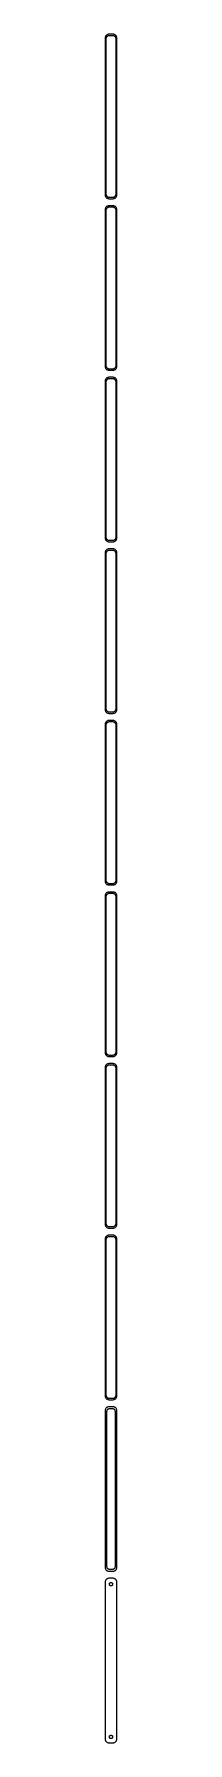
# Model space of a CAD drawing. Header units: metres. Extents: x -8 to 8, y 2085 to 4266.
import ezdxf

# ---------------------------------------------------------------- set-up
doc = ezdxf.new("R2010")
doc.units = ezdxf.units.M

msp = doc.modelspace()

# ---------------------------------------------------------------- linework, layer by layer
for p, q in [((-7.46057, 4261.63), (-7.5, 4261)), ((-7.5, 4261), (-7.5, 4061)), ((-7.34291, 4262.24), (-7.46057, 4261.63)), ((-7.14888, 4262.84), (-7.34291, 4262.24)), ((-6.88153, 4263.41), (-7.14888, 4262.84)), ((-6.54507, 4263.94), (-6.88153, 4263.41)), ((-6.14484, 4264.42), (-6.54507, 4263.94)), ((-5.68712, 4264.85), (-6.14484, 4264.42)), ((-6, 4260.5), (-5.96844, 4261)), ((-6, 4061.5), (-6, 4260.5)), ((-5.96844, 4261), (-5.87433, 4261.49)), ((-5.87433, 4261.49), (-5.7191, 4261.97)), ((-5.7191, 4261.97), (-5.50522, 4262.43)), ((-5.17912, 4265.22), (-5.68712, 4264.85)), ((-5.50522, 4262.43), (-5.23605, 4262.85)), ((-5.23605, 4262.85), (-4.91586, 4263.24)), ((-4.62889, 4265.52), (-5.17912, 4265.22)), ((-4.91586, 4263.24), (-4.54968, 4263.58)), ((-4.04507, 4265.76), (-4.62889, 4265.52)), ((-4.54968, 4263.58), (-4.1433, 4263.88)), ((-4.1433, 4263.88), (-3.70311, 4264.12)), ((-3.4369, 4265.91), (-4.04507, 4265.76)), ((-3.70311, 4264.12), (-3.23605, 4264.3)), ((-2.81395, 4265.99), (-3.4369, 4265.91)), ((-3.23605, 4264.3), (-2.74951, 4264.43)), ((2.81395, 4265.99), (-2.81395, 4265.99)), ((-2.74951, 4264.43), (-2.25116, 4264.49)), ((-2.25116, 4264.49), (2.25116, 4264.49)), ((2.25116, 4264.49), (2.74951, 4264.43)), ((2.74951, 4264.43), (3.23605, 4264.3)), ((3.4369, 4265.91), (2.81395, 4265.99)), ((3.23605, 4264.3), (3.70311, 4264.12)), ((4.04507, 4265.76), (3.4369, 4265.91)), ((3.70311, 4264.12), (4.1433, 4263.88)), ((4.62889, 4265.52), (4.04507, 4265.76)), ((4.1433, 4263.88), (4.54968, 4263.58)), ((4.54968, 4263.58), (4.91586, 4263.24)), ((5.17912, 4265.22), (4.62889, 4265.52)), ((4.91586, 4263.24), (5.23605, 4262.85)), ((5.68712, 4264.85), (5.17912, 4265.22)), ((5.23605, 4262.85), (5.50522, 4262.43)), ((5.50522, 4262.43), (5.7191, 4261.97)), ((6.14484, 4264.42), (5.68712, 4264.85)), ((5.7191, 4261.97), (5.87433, 4261.49)), ((5.87433, 4261.49), (5.96844, 4261)), ((5.96844, 4261), (6, 4260.5)), ((6, 4260.5), (6, 4061.5)), ((6.54507, 4263.94), (6.14484, 4264.42)), ((6.88153, 4263.41), (6.54507, 4263.94)), ((7.14888, 4262.84), (6.88153, 4263.41)), ((7.34291, 4262.24), (7.14888, 4262.84)), ((7.46057, 4261.63), (7.34291, 4262.24)), ((7.5, 4261), (7.46057, 4261.63)), ((7.5, 4061), (7.5, 4261)), ((-7.5, 4061), (-7.46057, 4060.37)), ((-7.46057, 4060.37), (-7.34291, 4059.76)), ((-7.34291, 4059.76), (-7.14888, 4059.16)), ((-7.14888, 4059.16), (-6.88153, 4058.59)), ((-6.88153, 4058.59), (-6.54507, 4058.06)), ((-6.54507, 4058.06), (-6.14484, 4057.58)), ((-6.14484, 4057.58), (-5.68712, 4057.15)), ((-5.96844, 4061), (-6, 4061.5)), ((-5.87433, 4060.51), (-5.96844, 4061)), ((-5.7191, 4060.03), (-5.87433, 4060.51)), ((-5.50522, 4059.57), (-5.7191, 4060.03)), ((-5.68712, 4057.15), (-5.17912, 4056.78)), ((-5.23605, 4059.15), (-5.50522, 4059.57)), ((-4.91586, 4058.76), (-5.23605, 4059.15)), ((-5.17912, 4056.78), (-4.62889, 4056.48)), ((-4.54968, 4058.42), (-4.91586, 4058.76)), ((-4.1433, 4058.12), (-4.54968, 4058.42)), ((-3.70311, 4057.88), (-4.1433, 4058.12)), ((-3.23605, 4057.7), (-3.70311, 4057.88)), ((-2.74951, 4057.57), (-3.23605, 4057.7)), ((-2.25116, 4057.51), (-2.74951, 4057.57)), ((2.25116, 4057.51), (-2.25116, 4057.51)), ((2.74951, 4057.57), (2.25116, 4057.51)), ((3.23605, 4057.7), (2.74951, 4057.57)), ((3.70311, 4057.88), (3.23605, 4057.7)), ((4.1433, 4058.12), (3.70311, 4057.88)), ((4.54968, 4058.42), (4.1433, 4058.12)), ((4.91586, 4058.76), (4.54968, 4058.42)), ((4.62889, 4056.48), (5.17912, 4056.78)), ((5.23605, 4059.15), (4.91586, 4058.76)), ((5.17912, 4056.78), (5.68712, 4057.15)), ((5.50522, 4059.57), (5.23605, 4059.15)), ((5.7191, 4060.03), (5.50522, 4059.57)), ((5.68712, 4057.15), (6.14484, 4057.58)), ((5.87433, 4060.51), (5.7191, 4060.03)), ((5.96844, 4061), (5.87433, 4060.51)), ((6, 4061.5), (5.96844, 4061)), ((6.14484, 4057.58), (6.54507, 4058.06)), ((6.54507, 4058.06), (6.88153, 4058.59)), ((6.88153, 4058.59), (7.14888, 4059.16)), ((7.14888, 4059.16), (7.34291, 4059.76)), ((7.34291, 4059.76), (7.46057, 4060.37)), ((7.46057, 4060.37), (7.5, 4061)), ((-7.46057, 4042.63), (-7.5, 4042)), ((-7.5, 4042), (-7.5, 3842)), ((-7.34291, 4043.24), (-7.46057, 4042.63)), ((-7.14888, 4043.84), (-7.34291, 4043.24)), ((-6.88153, 4044.41), (-7.14888, 4043.84)), ((-6.54507, 4044.94), (-6.88153, 4044.41)), ((-6.14484, 4045.42), (-6.54507, 4044.94)), ((-5.68712, 4045.85), (-6.14484, 4045.42)), ((-6, 4041.5), (-5.96844, 4042)), ((-6, 3842.5), (-6, 4041.5)), ((-5.96844, 4042), (-5.87433, 4042.49)), ((-5.87433, 4042.49), (-5.7191, 4042.97)), ((-5.7191, 4042.97), (-5.50522, 4043.43)), ((-5.17912, 4046.22), (-5.68712, 4045.85)), ((-5.50522, 4043.43), (-5.23605, 4043.85)), ((-5.23605, 4043.85), (-4.91586, 4044.24)), ((-4.62889, 4046.52), (-5.17912, 4046.22)), ((-4.91586, 4044.24), (-4.54968, 4044.58)), ((-4.62889, 4056.48), (-4.04507, 4056.24)), ((-4.04507, 4046.76), (-4.62889, 4046.52)), ((-4.54968, 4044.58), (-4.1433, 4044.88)), ((-4.1433, 4044.88), (-3.70311, 4045.12)), ((-4.04507, 4056.24), (-3.4369, 4056.09)), ((-3.4369, 4046.91), (-4.04507, 4046.76)), ((-3.70311, 4045.12), (-3.23605, 4045.3)), ((-3.4369, 4056.09), (-2.81395, 4056.01)), ((-2.81395, 4046.99), (-3.4369, 4046.91)), ((-3.23605, 4045.3), (-2.74951, 4045.43)), ((-2.81395, 4056.01), (2.81395, 4056.01)), ((2.81395, 4046.99), (-2.81395, 4046.99)), ((-2.74951, 4045.43), (-2.25116, 4045.49)), ((-2.25116, 4045.49), (2.25116, 4045.49)), ((2.25116, 4045.49), (2.74951, 4045.43)), ((2.74951, 4045.43), (3.23605, 4045.3)), ((2.81395, 4056.01), (3.4369, 4056.09)), ((3.4369, 4046.91), (2.81395, 4046.99)), ((3.23605, 4045.3), (3.70311, 4045.12)), ((3.4369, 4056.09), (4.04507, 4056.24)), ((4.04507, 4046.76), (3.4369, 4046.91)), ((3.70311, 4045.12), (4.1433, 4044.88)), ((4.04507, 4056.24), (4.62889, 4056.48)), ((4.62889, 4046.52), (4.04507, 4046.76)), ((4.1433, 4044.88), (4.54968, 4044.58)), ((4.54968, 4044.58), (4.91586, 4044.24)), ((5.17912, 4046.22), (4.62889, 4046.52)), ((4.91586, 4044.24), (5.23605, 4043.85)), ((5.68712, 4045.85), (5.17912, 4046.22)), ((5.23605, 4043.85), (5.50522, 4043.43)), ((5.50522, 4043.43), (5.7191, 4042.97)), ((6.14484, 4045.42), (5.68712, 4045.85)), ((5.7191, 4042.97), (5.87433, 4042.49)), ((5.87433, 4042.49), (5.96844, 4042)), ((5.96844, 4042), (6, 4041.5)), ((6, 4041.5), (6, 3842.5)), ((6.54507, 4044.94), (6.14484, 4045.42)), ((6.88153, 4044.41), (6.54507, 4044.94)), ((7.14888, 4043.84), (6.88153, 4044.41)), ((7.34291, 4043.24), (7.14888, 4043.84)), ((7.46057, 4042.63), (7.34291, 4043.24)), ((7.5, 4042), (7.46057, 4042.63)), ((7.5, 3842), (7.5, 4042)), ((-7.5, 3842), (-7.46057, 3841.37)), ((-7.46057, 3841.37), (-7.34291, 3840.76)), ((-7.34291, 3840.76), (-7.14888, 3840.16)), ((-7.14888, 3840.16), (-6.88153, 3839.59)), ((-6.88153, 3839.59), (-6.54507, 3839.06)), ((-6.54507, 3839.06), (-6.14484, 3838.58)), ((-6.14484, 3838.58), (-5.68712, 3838.15)), ((-5.96844, 3842), (-6, 3842.5)), ((-5.87433, 3841.51), (-5.96844, 3842)), ((-5.7191, 3841.03), (-5.87433, 3841.51)), ((-5.50522, 3840.57), (-5.7191, 3841.03)), ((-5.23605, 3840.15), (-5.50522, 3840.57)), ((-4.91586, 3839.76), (-5.23605, 3840.15)), ((-4.54968, 3839.42), (-4.91586, 3839.76)), ((-4.1433, 3839.12), (-4.54968, 3839.42)), ((-3.70311, 3838.88), (-4.1433, 3839.12)), ((-3.23605, 3838.7), (-3.70311, 3838.88)), ((-2.74951, 3838.57), (-3.23605, 3838.7)), ((-2.25116, 3838.51), (-2.74951, 3838.57)), ((2.74951, 3838.57), (2.25116, 3838.51)), ((3.23605, 3838.7), (2.74951, 3838.57)), ((3.70311, 3838.88), (3.23605, 3838.7)), ((4.1433, 3839.12), (3.70311, 3838.88)), ((4.54968, 3839.42), (4.1433, 3839.12)), ((4.91586, 3839.76), (4.54968, 3839.42)), ((5.23605, 3840.15), (4.91586, 3839.76)), ((5.50522, 3840.57), (5.23605, 3840.15)), ((5.7191, 3841.03), (5.50522, 3840.57)), ((5.68712, 3838.15), (6.14484, 3838.58)), ((5.87433, 3841.51), (5.7191, 3841.03)), ((5.96844, 3842), (5.87433, 3841.51)), ((6, 3842.5), (5.96844, 3842)), ((6.14484, 3838.58), (6.54507, 3839.06)), ((6.54507, 3839.06), (6.88153, 3839.59)), ((6.88153, 3839.59), (7.14888, 3840.16)), ((7.14888, 3840.16), (7.34291, 3840.76)), ((7.34291, 3840.76), (7.46057, 3841.37)), ((7.46057, 3841.37), (7.5, 3842)), ((-7.46057, 3823.63), (-7.5, 3823)), ((-7.5, 3823), (-7.5, 3623)), ((-7.34291, 3824.24), (-7.46057, 3823.63)), ((-7.14888, 3824.84), (-7.34291, 3824.24)), ((-6.88153, 3825.41), (-7.14888, 3824.84)), ((-6.54507, 3825.94), (-6.88153, 3825.41)), ((-6.14484, 3826.42), (-6.54507, 3825.94)), ((-5.68712, 3826.85), (-6.14484, 3826.42)), ((-6, 3822.5), (-5.96844, 3823)), ((-6, 3623.5), (-6, 3822.5)), ((-5.96844, 3823), (-5.87433, 3823.49)), ((-5.87433, 3823.49), (-5.7191, 3823.97)), ((-5.7191, 3823.97), (-5.50522, 3824.43)), ((-5.68712, 3838.15), (-5.17912, 3837.78)), ((-5.17912, 3827.22), (-5.68712, 3826.85)), ((-5.50522, 3824.43), (-5.23605, 3824.85)), ((-5.23605, 3824.85), (-4.91586, 3825.24)), ((-5.17912, 3837.78), (-4.62889, 3837.48)), ((-4.62889, 3827.52), (-5.17912, 3827.22)), ((-4.91586, 3825.24), (-4.54968, 3825.58)), ((-4.62889, 3837.48), (-4.04507, 3837.24)), ((-4.04507, 3827.76), (-4.62889, 3827.52)), ((-4.54968, 3825.58), (-4.1433, 3825.88)), ((-4.1433, 3825.88), (-3.70311, 3826.12)), ((-4.04507, 3837.24), (-3.4369, 3837.09)), ((-3.4369, 3827.91), (-4.04507, 3827.76)), ((-3.70311, 3826.12), (-3.23605, 3826.3)), ((-3.4369, 3837.09), (-2.81395, 3837.01)), ((-2.81395, 3827.99), (-3.4369, 3827.91)), ((-3.23605, 3826.3), (-2.74951, 3826.43)), ((-2.81395, 3837.01), (2.81395, 3837.01)), ((2.81395, 3827.99), (-2.81395, 3827.99)), ((-2.74951, 3826.43), (-2.25116, 3826.49)), ((2.25116, 3838.51), (-2.25116, 3838.51)), ((-2.25116, 3826.49), (2.25116, 3826.49)), ((2.25116, 3826.49), (2.74951, 3826.43)), ((2.74951, 3826.43), (3.23605, 3826.3)), ((2.81395, 3837.01), (3.4369, 3837.09)), ((3.4369, 3827.91), (2.81395, 3827.99)), ((3.23605, 3826.3), (3.70311, 3826.12)), ((3.4369, 3837.09), (4.04507, 3837.24)), ((4.04507, 3827.76), (3.4369, 3827.91)), ((3.70311, 3826.12), (4.1433, 3825.88)), ((4.04507, 3837.24), (4.62889, 3837.48)), ((4.62889, 3827.52), (4.04507, 3827.76)), ((4.1433, 3825.88), (4.54968, 3825.58)), ((4.54968, 3825.58), (4.91586, 3825.24)), ((4.62889, 3837.48), (5.17912, 3837.78)), ((5.17912, 3827.22), (4.62889, 3827.52)), ((4.91586, 3825.24), (5.23605, 3824.85)), ((5.17912, 3837.78), (5.68712, 3838.15)), ((5.68712, 3826.85), (5.17912, 3827.22)), ((5.23605, 3824.85), (5.50522, 3824.43)), ((5.50522, 3824.43), (5.7191, 3823.97)), ((6.14484, 3826.42), (5.68712, 3826.85)), ((5.7191, 3823.97), (5.87433, 3823.49)), ((5.87433, 3823.49), (5.96844, 3823)), ((5.96844, 3823), (6, 3822.5)), ((6, 3822.5), (6, 3623.5)), ((6.54507, 3825.94), (6.14484, 3826.42)), ((6.88153, 3825.41), (6.54507, 3825.94)), ((7.14888, 3824.84), (6.88153, 3825.41)), ((7.34291, 3824.24), (7.14888, 3824.84)), ((7.46057, 3823.63), (7.34291, 3824.24)), ((7.5, 3823), (7.46057, 3823.63)), ((7.5, 3623), (7.5, 3823)), ((-7.5, 3623), (-7.46057, 3622.37)), ((-7.46057, 3622.37), (-7.34291, 3621.76)), ((-7.34291, 3621.76), (-7.14888, 3621.16)), ((-7.14888, 3621.16), (-6.88153, 3620.59)), ((-6.88153, 3620.59), (-6.54507, 3620.06)), ((-5.96844, 3623), (-6, 3623.5)), ((-5.87433, 3622.51), (-5.96844, 3623)), ((-5.7191, 3622.03), (-5.87433, 3622.51)), ((-5.50522, 3621.57), (-5.7191, 3622.03)), ((-5.23605, 3621.15), (-5.50522, 3621.57)), ((-4.91586, 3620.76), (-5.23605, 3621.15)), ((-4.54968, 3620.42), (-4.91586, 3620.76)), ((4.91586, 3620.76), (4.54968, 3620.42)), ((5.23605, 3621.15), (4.91586, 3620.76)), ((5.50522, 3621.57), (5.23605, 3621.15)), ((5.7191, 3622.03), (5.50522, 3621.57)), ((5.87433, 3622.51), (5.7191, 3622.03)), ((5.96844, 3623), (5.87433, 3622.51)), ((6, 3623.5), (5.96844, 3623)), ((6.54507, 3620.06), (6.88153, 3620.59)), ((6.88153, 3620.59), (7.14888, 3621.16)), ((7.14888, 3621.16), (7.34291, 3621.76)), ((7.34291, 3621.76), (7.46057, 3622.37)), ((7.46057, 3622.37), (7.5, 3623)), ((-7.46057, 3604.63), (-7.5, 3604)), ((-7.5, 3604), (-7.5, 3404)), ((-7.34291, 3605.24), (-7.46057, 3604.63)), ((-7.14888, 3605.84), (-7.34291, 3605.24)), ((-6.88153, 3606.41), (-7.14888, 3605.84)), ((-6.54507, 3606.94), (-6.88153, 3606.41)), ((-6.54507, 3620.06), (-6.14484, 3619.58)), ((-6.14484, 3607.42), (-6.54507, 3606.94)), ((-6.14484, 3619.58), (-5.68712, 3619.15)), ((-5.68712, 3607.85), (-6.14484, 3607.42)), ((-6, 3603.5), (-5.96844, 3604)), ((-6, 3404.5), (-6, 3603.5)), ((-5.96844, 3604), (-5.87433, 3604.49)), ((-5.87433, 3604.49), (-5.7191, 3604.97)), ((-5.7191, 3604.97), (-5.50522, 3605.43)), ((-5.68712, 3619.15), (-5.17912, 3618.78)), ((-5.17912, 3608.22), (-5.68712, 3607.85)), ((-5.50522, 3605.43), (-5.23605, 3605.85)), ((-5.23605, 3605.85), (-4.91586, 3606.24)), ((-5.17912, 3618.78), (-4.62889, 3618.48)), ((-4.62889, 3608.52), (-5.17912, 3608.22)), ((-4.91586, 3606.24), (-4.54968, 3606.58)), ((-4.62889, 3618.48), (-4.04507, 3618.24)), ((-4.04507, 3608.76), (-4.62889, 3608.52)), ((-4.1433, 3620.12), (-4.54968, 3620.42)), ((-4.54968, 3606.58), (-4.1433, 3606.88)), ((-3.70311, 3619.88), (-4.1433, 3620.12)), ((-4.1433, 3606.88), (-3.70311, 3607.12)), ((-4.04507, 3618.24), (-3.4369, 3618.09)), ((-3.4369, 3608.91), (-4.04507, 3608.76)), ((-3.23605, 3619.7), (-3.70311, 3619.88)), ((-3.70311, 3607.12), (-3.23605, 3607.3)), ((-3.4369, 3618.09), (-2.81395, 3618.01)), ((-2.81395, 3608.99), (-3.4369, 3608.91)), ((-2.74951, 3619.57), (-3.23605, 3619.7)), ((-3.23605, 3607.3), (-2.74951, 3607.43)), ((-2.81395, 3618.01), (2.81395, 3618.01)), ((2.81395, 3608.99), (-2.81395, 3608.99)), ((-2.25116, 3619.51), (-2.74951, 3619.57)), ((-2.74951, 3607.43), (-2.25116, 3607.49)), ((2.25116, 3619.51), (-2.25116, 3619.51)), ((-2.25116, 3607.49), (2.25116, 3607.49)), ((2.74951, 3619.57), (2.25116, 3619.51)), ((2.25116, 3607.49), (2.74951, 3607.43)), ((3.23605, 3619.7), (2.74951, 3619.57)), ((2.74951, 3607.43), (3.23605, 3607.3)), ((2.81395, 3618.01), (3.4369, 3618.09)), ((3.4369, 3608.91), (2.81395, 3608.99)), ((3.70311, 3619.88), (3.23605, 3619.7)), ((3.23605, 3607.3), (3.70311, 3607.12)), ((3.4369, 3618.09), (4.04507, 3618.24)), ((4.04507, 3608.76), (3.4369, 3608.91)), ((4.1433, 3620.12), (3.70311, 3619.88)), ((3.70311, 3607.12), (4.1433, 3606.88)), ((4.04507, 3618.24), (4.62889, 3618.48)), ((4.62889, 3608.52), (4.04507, 3608.76)), ((4.54968, 3620.42), (4.1433, 3620.12)), ((4.1433, 3606.88), (4.54968, 3606.58)), ((4.54968, 3606.58), (4.91586, 3606.24)), ((4.62889, 3618.48), (5.17912, 3618.78)), ((5.17912, 3608.22), (4.62889, 3608.52)), ((4.91586, 3606.24), (5.23605, 3605.85)), ((5.17912, 3618.78), (5.68712, 3619.15)), ((5.68712, 3607.85), (5.17912, 3608.22)), ((5.23605, 3605.85), (5.50522, 3605.43)), ((5.50522, 3605.43), (5.7191, 3604.97)), ((5.68712, 3619.15), (6.14484, 3619.58)), ((6.14484, 3607.42), (5.68712, 3607.85)), ((5.7191, 3604.97), (5.87433, 3604.49)), ((5.87433, 3604.49), (5.96844, 3604)), ((5.96844, 3604), (6, 3603.5)), ((6, 3603.5), (6, 3404.5)), ((6.14484, 3619.58), (6.54507, 3620.06)), ((6.54507, 3606.94), (6.14484, 3607.42)), ((6.88153, 3606.41), (6.54507, 3606.94)), ((7.14888, 3605.84), (6.88153, 3606.41)), ((7.34291, 3605.24), (7.14888, 3605.84)), ((7.46057, 3604.63), (7.34291, 3605.24)), ((7.5, 3604), (7.46057, 3604.63)), ((7.5, 3404), (7.5, 3604)), ((-7.5, 3404), (-7.46057, 3403.37)), ((-7.46057, 3403.37), (-7.34291, 3402.76)), ((-7.34291, 3402.76), (-7.14888, 3402.16)), ((-5.96844, 3404), (-6, 3404.5)), ((-5.87433, 3403.51), (-5.96844, 3404)), ((-5.7191, 3403.03), (-5.87433, 3403.51)), ((-5.50522, 3402.57), (-5.7191, 3403.03)), ((-5.23605, 3402.15), (-5.50522, 3402.57)), ((5.50522, 3402.57), (5.23605, 3402.15)), ((5.7191, 3403.03), (5.50522, 3402.57)), ((5.87433, 3403.51), (5.7191, 3403.03)), ((5.96844, 3404), (5.87433, 3403.51)), ((6, 3404.5), (5.96844, 3404)), ((7.14888, 3402.16), (7.34291, 3402.76)), ((7.34291, 3402.76), (7.46057, 3403.37)), ((7.46057, 3403.37), (7.5, 3404)), ((-7.46057, 3385.63), (-7.5, 3385)), ((-7.5, 3385), (-7.5, 3185)), ((-7.34291, 3386.24), (-7.46057, 3385.63)), ((-7.14888, 3386.84), (-7.34291, 3386.24)), ((-7.14888, 3402.16), (-6.88153, 3401.59)), ((-6.88153, 3387.41), (-7.14888, 3386.84)), ((-6.88153, 3401.59), (-6.54507, 3401.06)), ((-6.54507, 3387.94), (-6.88153, 3387.41)), ((-6.54507, 3401.06), (-6.14484, 3400.58)), ((-6.14484, 3388.42), (-6.54507, 3387.94)), ((-6.14484, 3400.58), (-5.68712, 3400.15)), ((-5.68712, 3388.85), (-6.14484, 3388.42)), ((-6, 3384.5), (-5.96844, 3385)), ((-6, 3185.5), (-6, 3384.5)), ((-5.96844, 3385), (-5.87433, 3385.49)), ((-5.87433, 3385.49), (-5.7191, 3385.97)), ((-5.7191, 3385.97), (-5.50522, 3386.43)), ((-5.68712, 3400.15), (-5.17912, 3399.78)), ((-5.17912, 3389.22), (-5.68712, 3388.85)), ((-5.50522, 3386.43), (-5.23605, 3386.85)), ((-4.91586, 3401.76), (-5.23605, 3402.15)), ((-5.23605, 3386.85), (-4.91586, 3387.24)), ((-5.17912, 3399.78), (-4.62889, 3399.48)), ((-4.62889, 3389.52), (-5.17912, 3389.22)), ((-4.54968, 3401.42), (-4.91586, 3401.76)), ((-4.91586, 3387.24), (-4.54968, 3387.58)), ((-4.62889, 3399.48), (-4.04507, 3399.24)), ((-4.04507, 3389.76), (-4.62889, 3389.52)), ((-4.1433, 3401.12), (-4.54968, 3401.42)), ((-4.54968, 3387.58), (-4.1433, 3387.88)), ((-3.70311, 3400.88), (-4.1433, 3401.12)), ((-4.1433, 3387.88), (-3.70311, 3388.12)), ((-4.04507, 3399.24), (-3.4369, 3399.09)), ((-3.4369, 3389.91), (-4.04507, 3389.76)), ((-3.23605, 3400.7), (-3.70311, 3400.88)), ((-3.70311, 3388.12), (-3.23605, 3388.3)), ((-3.4369, 3399.09), (-2.81395, 3399.01)), ((-2.81395, 3389.99), (-3.4369, 3389.91)), ((-2.74951, 3400.57), (-3.23605, 3400.7)), ((-3.23605, 3388.3), (-2.74951, 3388.43)), ((-2.81395, 3399.01), (2.81395, 3399.01)), ((2.81395, 3389.99), (-2.81395, 3389.99)), ((-2.25116, 3400.51), (-2.74951, 3400.57)), ((-2.74951, 3388.43), (-2.25116, 3388.49)), ((2.25116, 3400.51), (-2.25116, 3400.51)), ((-2.25116, 3388.49), (2.25116, 3388.49)), ((2.74951, 3400.57), (2.25116, 3400.51)), ((2.25116, 3388.49), (2.74951, 3388.43)), ((3.23605, 3400.7), (2.74951, 3400.57)), ((2.74951, 3388.43), (3.23605, 3388.3)), ((2.81395, 3399.01), (3.4369, 3399.09)), ((3.4369, 3389.91), (2.81395, 3389.99)), ((3.70311, 3400.88), (3.23605, 3400.7)), ((3.23605, 3388.3), (3.70311, 3388.12)), ((3.4369, 3399.09), (4.04507, 3399.24)), ((4.04507, 3389.76), (3.4369, 3389.91)), ((4.1433, 3401.12), (3.70311, 3400.88)), ((3.70311, 3388.12), (4.1433, 3387.88)), ((4.04507, 3399.24), (4.62889, 3399.48)), ((4.62889, 3389.52), (4.04507, 3389.76)), ((4.54968, 3401.42), (4.1433, 3401.12)), ((4.1433, 3387.88), (4.54968, 3387.58)), ((4.91586, 3401.76), (4.54968, 3401.42)), ((4.54968, 3387.58), (4.91586, 3387.24)), ((4.62889, 3399.48), (5.17912, 3399.78)), ((5.17912, 3389.22), (4.62889, 3389.52)), ((5.23605, 3402.15), (4.91586, 3401.76)), ((4.91586, 3387.24), (5.23605, 3386.85)), ((5.17912, 3399.78), (5.68712, 3400.15)), ((5.68712, 3388.85), (5.17912, 3389.22)), ((5.23605, 3386.85), (5.50522, 3386.43)), ((5.50522, 3386.43), (5.7191, 3385.97)), ((5.68712, 3400.15), (6.14484, 3400.58)), ((6.14484, 3388.42), (5.68712, 3388.85)), ((5.7191, 3385.97), (5.87433, 3385.49)), ((5.87433, 3385.49), (5.96844, 3385)), ((5.96844, 3385), (6, 3384.5)), ((6, 3384.5), (6, 3185.5)), ((6.14484, 3400.58), (6.54507, 3401.06)), ((6.54507, 3387.94), (6.14484, 3388.42)), ((6.54507, 3401.06), (6.88153, 3401.59)), ((6.88153, 3387.41), (6.54507, 3387.94)), ((6.88153, 3401.59), (7.14888, 3402.16)), ((7.14888, 3386.84), (6.88153, 3387.41)), ((7.34291, 3386.24), (7.14888, 3386.84)), ((7.46057, 3385.63), (7.34291, 3386.24)), ((7.5, 3385), (7.46057, 3385.63)), ((7.5, 3185), (7.5, 3385)), ((-7.5, 3185), (-7.46057, 3184.37)), ((-7.46057, 3184.37), (-7.34291, 3183.76)), ((-5.96844, 3185), (-6, 3185.5)), ((-5.87433, 3184.51), (-5.96844, 3185)), ((-5.7191, 3184.03), (-5.87433, 3184.51)), ((5.87433, 3184.51), (5.7191, 3184.03)), ((5.96844, 3185), (5.87433, 3184.51)), ((6, 3185.5), (5.96844, 3185)), ((7.34291, 3183.76), (7.46057, 3184.37)), ((7.46057, 3184.37), (7.5, 3185)), ((-7.46057, 3166.63), (-7.5, 3166)), ((-7.5, 3166), (-7.5, 2966)), ((-7.34291, 3167.24), (-7.46057, 3166.63)), ((-7.34291, 3183.76), (-7.14888, 3183.16)), ((-7.14888, 3167.84), (-7.34291, 3167.24)), ((-7.14888, 3183.16), (-6.88153, 3182.59)), ((-6.88153, 3168.41), (-7.14888, 3167.84)), ((-6.88153, 3182.59), (-6.54507, 3182.06)), ((-6.54507, 3168.94), (-6.88153, 3168.41)), ((-6.54507, 3182.06), (-6.14484, 3181.58)), ((-6.14484, 3169.42), (-6.54507, 3168.94)), ((-6.14484, 3181.58), (-5.68712, 3181.15)), ((-5.68712, 3169.85), (-6.14484, 3169.42)), ((-6, 3165.5), (-5.96844, 3166)), ((-6, 2966.5), (-6, 3165.5)), ((-5.96844, 3166), (-5.87433, 3166.49)), ((-5.87433, 3166.49), (-5.7191, 3166.97)), ((-5.50522, 3183.57), (-5.7191, 3184.03)), ((-5.7191, 3166.97), (-5.50522, 3167.43)), ((-5.68712, 3181.15), (-5.17912, 3180.78)), ((-5.17912, 3170.22), (-5.68712, 3169.85)), ((-5.23605, 3183.15), (-5.50522, 3183.57)), ((-5.50522, 3167.43), (-5.23605, 3167.85)), ((-4.91586, 3182.76), (-5.23605, 3183.15)), ((-5.23605, 3167.85), (-4.91586, 3168.24)), ((-5.17912, 3180.78), (-4.62889, 3180.48)), ((-4.62889, 3170.52), (-5.17912, 3170.22)), ((-4.54968, 3182.42), (-4.91586, 3182.76)), ((-4.91586, 3168.24), (-4.54968, 3168.58)), ((-4.62889, 3180.48), (-4.04507, 3180.24)), ((-4.04507, 3170.76), (-4.62889, 3170.52)), ((-4.1433, 3182.12), (-4.54968, 3182.42)), ((-4.54968, 3168.58), (-4.1433, 3168.88)), ((-3.70311, 3181.88), (-4.1433, 3182.12)), ((-4.1433, 3168.88), (-3.70311, 3169.12)), ((-4.04507, 3180.24), (-3.4369, 3180.09)), ((-3.4369, 3170.91), (-4.04507, 3170.76)), ((-3.23605, 3181.7), (-3.70311, 3181.88)), ((-3.70311, 3169.12), (-3.23605, 3169.3)), ((-3.4369, 3180.09), (-2.81395, 3180.01)), ((-2.81395, 3170.99), (-3.4369, 3170.91)), ((-2.74951, 3181.57), (-3.23605, 3181.7)), ((-3.23605, 3169.3), (-2.74951, 3169.43)), ((-2.81395, 3180.01), (2.81395, 3180.01)), ((2.81395, 3170.99), (-2.81395, 3170.99)), ((-2.25116, 3181.51), (-2.74951, 3181.57)), ((-2.74951, 3169.43), (-2.25116, 3169.49)), ((2.25116, 3181.51), (-2.25116, 3181.51)), ((-2.25116, 3169.49), (2.25116, 3169.49)), ((2.74951, 3181.57), (2.25116, 3181.51)), ((2.25116, 3169.49), (2.74951, 3169.43)), ((3.23605, 3181.7), (2.74951, 3181.57)), ((2.74951, 3169.43), (3.23605, 3169.3)), ((2.81395, 3180.01), (3.4369, 3180.09)), ((3.4369, 3170.91), (2.81395, 3170.99)), ((3.70311, 3181.88), (3.23605, 3181.7)), ((3.23605, 3169.3), (3.70311, 3169.12)), ((3.4369, 3180.09), (4.04507, 3180.24)), ((4.04507, 3170.76), (3.4369, 3170.91)), ((4.1433, 3182.12), (3.70311, 3181.88)), ((3.70311, 3169.12), (4.1433, 3168.88)), ((4.04507, 3180.24), (4.62889, 3180.48)), ((4.62889, 3170.52), (4.04507, 3170.76)), ((4.54968, 3182.42), (4.1433, 3182.12)), ((4.1433, 3168.88), (4.54968, 3168.58)), ((4.91586, 3182.76), (4.54968, 3182.42)), ((4.54968, 3168.58), (4.91586, 3168.24)), ((4.62889, 3180.48), (5.17912, 3180.78)), ((5.17912, 3170.22), (4.62889, 3170.52)), ((5.23605, 3183.15), (4.91586, 3182.76)), ((4.91586, 3168.24), (5.23605, 3167.85)), ((5.17912, 3180.78), (5.68712, 3181.15)), ((5.68712, 3169.85), (5.17912, 3170.22)), ((5.50522, 3183.57), (5.23605, 3183.15)), ((5.23605, 3167.85), (5.50522, 3167.43)), ((5.7191, 3184.03), (5.50522, 3183.57)), ((5.50522, 3167.43), (5.7191, 3166.97)), ((5.68712, 3181.15), (6.14484, 3181.58)), ((6.14484, 3169.42), (5.68712, 3169.85)), ((5.7191, 3166.97), (5.87433, 3166.49)), ((5.87433, 3166.49), (5.96844, 3166)), ((5.96844, 3166), (6, 3165.5)), ((6, 3165.5), (6, 2966.5)), ((6.14484, 3181.58), (6.54507, 3182.06)), ((6.54507, 3168.94), (6.14484, 3169.42)), ((6.54507, 3182.06), (6.88153, 3182.59)), ((6.88153, 3168.41), (6.54507, 3168.94)), ((6.88153, 3182.59), (7.14888, 3183.16)), ((7.14888, 3167.84), (6.88153, 3168.41)), ((7.14888, 3183.16), (7.34291, 3183.76)), ((7.34291, 3167.24), (7.14888, 3167.84)), ((7.46057, 3166.63), (7.34291, 3167.24)), ((7.5, 3166), (7.46057, 3166.63)), ((7.5, 2966), (7.5, 3166)), ((-5.96844, 2966), (-6, 2966.5)), ((6, 2966.5), (5.96844, 2966)), ((-7.5, 2966), (-7.46057, 2965.37)), ((-7.46057, 2947.63), (-7.5, 2947)), ((-7.5, 2947), (-7.5, 2747)), ((-7.46057, 2965.37), (-7.34291, 2964.76)), ((-7.34291, 2948.24), (-7.46057, 2947.63)), ((-7.34291, 2964.76), (-7.14888, 2964.16)), ((-7.14888, 2948.84), (-7.34291, 2948.24)), ((-7.14888, 2964.16), (-6.88153, 2963.59)), ((-6.88153, 2949.41), (-7.14888, 2948.84)), ((-6.88153, 2963.59), (-6.54507, 2963.06)), ((-6.54507, 2949.94), (-6.88153, 2949.41)), ((-6.54507, 2963.06), (-6.14484, 2962.58)), ((-6.14484, 2950.42), (-6.54507, 2949.94)), ((-6.14484, 2962.58), (-5.68712, 2962.15)), ((-5.68712, 2950.85), (-6.14484, 2950.42)), ((-6, 2946.5), (-5.96844, 2947)), ((-6, 2747.5), (-6, 2946.5)), ((-5.87433, 2965.51), (-5.96844, 2966)), ((-5.96844, 2947), (-5.87433, 2947.49)), ((-5.7191, 2965.03), (-5.87433, 2965.51)), ((-5.87433, 2947.49), (-5.7191, 2947.97)), ((-5.50522, 2964.57), (-5.7191, 2965.03)), ((-5.7191, 2947.97), (-5.50522, 2948.43)), ((-5.68712, 2962.15), (-5.17912, 2961.78)), ((-5.17912, 2951.22), (-5.68712, 2950.85)), ((-5.23605, 2964.15), (-5.50522, 2964.57)), ((-5.50522, 2948.43), (-5.23605, 2948.85)), ((-4.91586, 2963.76), (-5.23605, 2964.15)), ((-5.23605, 2948.85), (-4.91586, 2949.24)), ((-5.17912, 2961.78), (-4.62889, 2961.48)), ((-4.62889, 2951.52), (-5.17912, 2951.22)), ((-4.54968, 2963.42), (-4.91586, 2963.76)), ((-4.91586, 2949.24), (-4.54968, 2949.58)), ((-4.62889, 2961.48), (-4.04507, 2961.24)), ((-4.04507, 2951.76), (-4.62889, 2951.52)), ((-4.1433, 2963.12), (-4.54968, 2963.42)), ((-4.54968, 2949.58), (-4.1433, 2949.88)), ((-3.70311, 2962.88), (-4.1433, 2963.12)), ((-4.1433, 2949.88), (-3.70311, 2950.12)), ((-4.04507, 2961.24), (-3.4369, 2961.09)), ((-3.4369, 2951.91), (-4.04507, 2951.76)), ((-3.23605, 2962.7), (-3.70311, 2962.88)), ((-3.70311, 2950.12), (-3.23605, 2950.3)), ((-3.4369, 2961.09), (-2.81395, 2961.01)), ((-2.81395, 2951.99), (-3.4369, 2951.91)), ((-2.74951, 2962.57), (-3.23605, 2962.7)), ((-3.23605, 2950.3), (-2.74951, 2950.43)), ((-2.81395, 2961.01), (2.81395, 2961.01)), ((2.81395, 2951.99), (-2.81395, 2951.99)), ((-2.25116, 2962.51), (-2.74951, 2962.57)), ((-2.74951, 2950.43), (-2.25116, 2950.49)), ((2.25116, 2962.51), (-2.25116, 2962.51)), ((-2.25116, 2950.49), (2.25116, 2950.49)), ((2.74951, 2962.57), (2.25116, 2962.51)), ((2.25116, 2950.49), (2.74951, 2950.43)), ((3.23605, 2962.7), (2.74951, 2962.57)), ((2.74951, 2950.43), (3.23605, 2950.3)), ((2.81395, 2961.01), (3.4369, 2961.09)), ((3.4369, 2951.91), (2.81395, 2951.99)), ((3.70311, 2962.88), (3.23605, 2962.7)), ((3.23605, 2950.3), (3.70311, 2950.12)), ((3.4369, 2961.09), (4.04507, 2961.24)), ((4.04507, 2951.76), (3.4369, 2951.91)), ((4.1433, 2963.12), (3.70311, 2962.88)), ((3.70311, 2950.12), (4.1433, 2949.88)), ((4.04507, 2961.24), (4.62889, 2961.48)), ((4.62889, 2951.52), (4.04507, 2951.76)), ((4.54968, 2963.42), (4.1433, 2963.12)), ((4.1433, 2949.88), (4.54968, 2949.58)), ((4.91586, 2963.76), (4.54968, 2963.42)), ((4.54968, 2949.58), (4.91586, 2949.24)), ((4.62889, 2961.48), (5.17912, 2961.78)), ((5.17912, 2951.22), (4.62889, 2951.52)), ((5.23605, 2964.15), (4.91586, 2963.76)), ((4.91586, 2949.24), (5.23605, 2948.85)), ((5.17912, 2961.78), (5.68712, 2962.15)), ((5.68712, 2950.85), (5.17912, 2951.22)), ((5.50522, 2964.57), (5.23605, 2964.15)), ((5.23605, 2948.85), (5.50522, 2948.43)), ((5.7191, 2965.03), (5.50522, 2964.57)), ((5.50522, 2948.43), (5.7191, 2947.97)), ((5.68712, 2962.15), (6.14484, 2962.58)), ((6.14484, 2950.42), (5.68712, 2950.85)), ((5.87433, 2965.51), (5.7191, 2965.03)), ((5.7191, 2947.97), (5.87433, 2947.49)), ((5.96844, 2966), (5.87433, 2965.51)), ((5.87433, 2947.49), (5.96844, 2947)), ((5.96844, 2947), (6, 2946.5)), ((6, 2946.5), (6, 2747.5)), ((6.14484, 2962.58), (6.54507, 2963.06)), ((6.54507, 2949.94), (6.14484, 2950.42)), ((6.54507, 2963.06), (6.88153, 2963.59)), ((6.88153, 2949.41), (6.54507, 2949.94)), ((6.88153, 2963.59), (7.14888, 2964.16)), ((7.14888, 2948.84), (6.88153, 2949.41)), ((7.14888, 2964.16), (7.34291, 2964.76)), ((7.34291, 2948.24), (7.14888, 2948.84)), ((7.34291, 2964.76), (7.46057, 2965.37)), ((7.46057, 2947.63), (7.34291, 2948.24)), ((7.46057, 2965.37), (7.5, 2966)), ((7.5, 2947), (7.46057, 2947.63)), ((7.5, 2747), (7.5, 2947)), ((-7.5, 2747), (-7.46057, 2746.37)), ((-7.46057, 2728.63), (-7.5, 2728)), ((-7.5, 2728), (-7.5, 2528)), ((-7.46057, 2746.37), (-7.34291, 2745.76)), ((-7.34291, 2729.24), (-7.46057, 2728.63)), ((-7.34291, 2745.76), (-7.14888, 2745.16)), ((-7.14888, 2729.84), (-7.34291, 2729.24)), ((-7.14888, 2745.16), (-6.88153, 2744.59)), ((-6.88153, 2730.41), (-7.14888, 2729.84)), ((-6.88153, 2744.59), (-6.54507, 2744.06)), ((-6.54507, 2730.94), (-6.88153, 2730.41)), ((-6.54507, 2744.06), (-6.14484, 2743.58)), ((-6.14484, 2731.42), (-6.54507, 2730.94)), ((-6.14484, 2743.58), (-5.68712, 2743.15)), ((-5.68712, 2731.85), (-6.14484, 2731.42)), ((-5.96844, 2747), (-6, 2747.5)), ((-6, 2727.5), (-5.96844, 2728)), ((-6, 2528.5), (-6, 2727.5)), ((-5.87433, 2746.51), (-5.96844, 2747)), ((-5.96844, 2728), (-5.87433, 2728.49)), ((-5.7191, 2746.03), (-5.87433, 2746.51)), ((-5.87433, 2728.49), (-5.7191, 2728.97)), ((-5.50522, 2745.57), (-5.7191, 2746.03)), ((-5.7191, 2728.97), (-5.50522, 2729.43)), ((-5.68712, 2743.15), (-5.17912, 2742.78)), ((-5.17912, 2732.22), (-5.68712, 2731.85)), ((-5.23605, 2745.15), (-5.50522, 2745.57)), ((-5.50522, 2729.43), (-5.23605, 2729.85)), ((-4.91586, 2744.76), (-5.23605, 2745.15)), ((-5.23605, 2729.85), (-4.91586, 2730.24)), ((-5.17912, 2742.78), (-4.62889, 2742.48)), ((-4.62889, 2732.52), (-5.17912, 2732.22)), ((-4.54968, 2744.42), (-4.91586, 2744.76)), ((-4.91586, 2730.24), (-4.54968, 2730.58)), ((-4.62889, 2742.48), (-4.04507, 2742.24)), ((-4.04507, 2732.76), (-4.62889, 2732.52)), ((-4.1433, 2744.12), (-4.54968, 2744.42)), ((-4.54968, 2730.58), (-4.1433, 2730.88)), ((-3.70311, 2743.88), (-4.1433, 2744.12)), ((-4.1433, 2730.88), (-3.70311, 2731.12)), ((-4.04507, 2742.24), (-3.4369, 2742.09)), ((-3.4369, 2732.91), (-4.04507, 2732.76)), ((-3.23605, 2743.7), (-3.70311, 2743.88)), ((-3.70311, 2731.12), (-3.23605, 2731.3)), ((-3.4369, 2742.09), (-2.81395, 2742.01)), ((-2.81395, 2732.99), (-3.4369, 2732.91)), ((-2.74951, 2743.57), (-3.23605, 2743.7)), ((-3.23605, 2731.3), (-2.74951, 2731.43)), ((-2.81395, 2742.01), (2.81395, 2742.01)), ((2.81395, 2732.99), (-2.81395, 2732.99)), ((-2.25116, 2743.51), (-2.74951, 2743.57)), ((-2.74951, 2731.43), (-2.25116, 2731.49)), ((2.25116, 2743.51), (-2.25116, 2743.51)), ((-2.25116, 2731.49), (2.25116, 2731.49)), ((2.74951, 2743.57), (2.25116, 2743.51)), ((2.25116, 2731.49), (2.74951, 2731.43)), ((3.23605, 2743.7), (2.74951, 2743.57)), ((2.74951, 2731.43), (3.23605, 2731.3)), ((2.81395, 2742.01), (3.4369, 2742.09)), ((3.4369, 2732.91), (2.81395, 2732.99)), ((3.70311, 2743.88), (3.23605, 2743.7)), ((3.23605, 2731.3), (3.70311, 2731.12)), ((3.4369, 2742.09), (4.04507, 2742.24)), ((4.04507, 2732.76), (3.4369, 2732.91)), ((4.1433, 2744.12), (3.70311, 2743.88)), ((3.70311, 2731.12), (4.1433, 2730.88)), ((4.04507, 2742.24), (4.62889, 2742.48)), ((4.62889, 2732.52), (4.04507, 2732.76)), ((4.54968, 2744.42), (4.1433, 2744.12)), ((4.1433, 2730.88), (4.54968, 2730.58)), ((4.91586, 2744.76), (4.54968, 2744.42)), ((4.54968, 2730.58), (4.91586, 2730.24)), ((4.62889, 2742.48), (5.17912, 2742.78)), ((5.17912, 2732.22), (4.62889, 2732.52)), ((5.23605, 2745.15), (4.91586, 2744.76)), ((4.91586, 2730.24), (5.23605, 2729.85)), ((5.17912, 2742.78), (5.68712, 2743.15)), ((5.68712, 2731.85), (5.17912, 2732.22)), ((5.50522, 2745.57), (5.23605, 2745.15)), ((5.23605, 2729.85), (5.50522, 2729.43)), ((5.7191, 2746.03), (5.50522, 2745.57)), ((5.50522, 2729.43), (5.7191, 2728.97)), ((5.68712, 2743.15), (6.14484, 2743.58)), ((6.14484, 2731.42), (5.68712, 2731.85)), ((5.87433, 2746.51), (5.7191, 2746.03)), ((5.7191, 2728.97), (5.87433, 2728.49)), ((5.96844, 2747), (5.87433, 2746.51)), ((5.87433, 2728.49), (5.96844, 2728)), ((6, 2747.5), (5.96844, 2747)), ((5.96844, 2728), (6, 2727.5)), ((6, 2727.5), (6, 2528.5)), ((6.14484, 2743.58), (6.54507, 2744.06)), ((6.54507, 2730.94), (6.14484, 2731.42)), ((6.54507, 2744.06), (6.88153, 2744.59)), ((6.88153, 2730.41), (6.54507, 2730.94)), ((6.88153, 2744.59), (7.14888, 2745.16)), ((7.14888, 2729.84), (6.88153, 2730.41)), ((7.14888, 2745.16), (7.34291, 2745.76)), ((7.34291, 2729.24), (7.14888, 2729.84)), ((7.34291, 2745.76), (7.46057, 2746.37)), ((7.46057, 2728.63), (7.34291, 2729.24)), ((7.46057, 2746.37), (7.5, 2747)), ((7.5, 2728), (7.46057, 2728.63)), ((7.5, 2528), (7.5, 2728)), ((-7.5, 2528), (-7.46057, 2527.37)), ((-7.46057, 2509.63), (-7.5, 2509)), ((-7.5, 2509), (-7.5, 2309)), ((-7.46057, 2527.37), (-7.34291, 2526.76)), ((-7.34291, 2510.24), (-7.46057, 2509.63)), ((-7.34291, 2526.76), (-7.14888, 2526.16)), ((-7.14888, 2510.84), (-7.34291, 2510.24)), ((-7.14888, 2526.16), (-6.88153, 2525.59)), ((-6.88153, 2511.41), (-7.14888, 2510.84)), ((-6.88153, 2525.59), (-6.54507, 2525.06)), ((-6.54507, 2511.94), (-6.88153, 2511.41)), ((-6.54507, 2525.06), (-6.14484, 2524.58)), ((-6.14484, 2512.42), (-6.54507, 2511.94)), ((-6.14484, 2524.58), (-5.68712, 2524.15)), ((-5.68712, 2512.85), (-6.14484, 2512.42)), ((-5.96844, 2528), (-6, 2528.5)), ((-5.87433, 2527.51), (-5.96844, 2528)), ((-5.7191, 2527.03), (-5.87433, 2527.51)), ((-5.50522, 2526.57), (-5.7191, 2527.03)), ((-5.68712, 2524.15), (-5.17912, 2523.78)), ((-5.17912, 2513.22), (-5.68712, 2512.85)), ((-5.23605, 2526.15), (-5.50522, 2526.57)), ((-4.91586, 2525.76), (-5.23605, 2526.15)), ((-5.17912, 2523.78), (-4.62889, 2523.48)), ((-4.62889, 2513.52), (-5.17912, 2513.22)), ((-5.11292, 2508.5), (-5.08836, 2508.89)), ((-5.11292, 2309.5), (-5.11292, 2508.5)), ((-5.08836, 2508.89), (-5.01512, 2509.27)), ((-5.01512, 2509.27), (-4.89432, 2509.65)), ((-4.54968, 2525.42), (-4.91586, 2525.76)), ((-4.89432, 2509.65), (-4.72786, 2510)), ((-4.72786, 2510), (-4.5184, 2510.33)), ((-4.62889, 2523.48), (-4.04507, 2523.24)), ((-4.04507, 2513.76), (-4.62889, 2513.52)), ((-4.1433, 2525.12), (-4.54968, 2525.42)), ((-4.5184, 2510.33), (-4.26921, 2510.63)), ((-4.26921, 2510.63), (-3.98424, 2510.9)), ((-3.70311, 2524.88), (-4.1433, 2525.12)), ((-4.04507, 2523.24), (-3.4369, 2523.09)), ((-3.4369, 2513.91), (-4.04507, 2513.76)), ((-3.98424, 2510.9), (-3.66798, 2511.13)), ((-3.23605, 2524.7), (-3.70311, 2524.88)), ((-3.66798, 2511.13), (-3.32541, 2511.32)), ((-3.4369, 2523.09), (-2.81395, 2523.01)), ((-2.81395, 2513.99), (-3.4369, 2513.91)), ((-3.32541, 2511.32), (-2.96194, 2511.46)), ((-2.74951, 2524.57), (-3.23605, 2524.7)), ((-2.96194, 2511.46), (-2.5833, 2511.56)), ((-2.81395, 2523.01), (2.81395, 2523.01)), ((2.81395, 2513.99), (-2.81395, 2513.99)), ((-2.25116, 2524.51), (-2.74951, 2524.57)), ((-2.5833, 2511.56), (-2.19545, 2511.61)), ((2.25116, 2524.51), (-2.25116, 2524.51)), ((-2.19545, 2511.61), (2.19545, 2511.61)), ((2.19545, 2511.61), (2.5833, 2511.56)), ((2.74951, 2524.57), (2.25116, 2524.51)), ((2.5833, 2511.56), (2.96194, 2511.46)), ((3.23605, 2524.7), (2.74951, 2524.57)), ((2.81395, 2523.01), (3.4369, 2523.09)), ((3.4369, 2513.91), (2.81395, 2513.99)), ((2.96194, 2511.46), (3.32541, 2511.32)), ((3.70311, 2524.88), (3.23605, 2524.7)), ((3.32541, 2511.32), (3.66798, 2511.13)), ((3.4369, 2523.09), (4.04507, 2523.24)), ((4.04507, 2513.76), (3.4369, 2513.91)), ((3.66798, 2511.13), (3.98424, 2510.9)), ((4.1433, 2525.12), (3.70311, 2524.88)), ((3.98424, 2510.9), (4.26921, 2510.63)), ((4.04507, 2523.24), (4.62889, 2523.48)), ((4.62889, 2513.52), (4.04507, 2513.76)), ((4.54968, 2525.42), (4.1433, 2525.12)), ((4.26921, 2510.63), (4.5184, 2510.33)), ((4.5184, 2510.33), (4.72786, 2510)), ((4.91586, 2525.76), (4.54968, 2525.42)), ((4.62889, 2523.48), (5.17912, 2523.78)), ((5.17912, 2513.22), (4.62889, 2513.52)), ((4.72786, 2510), (4.89432, 2509.65)), ((4.89432, 2509.65), (5.01512, 2509.27)), ((5.23605, 2526.15), (4.91586, 2525.76)), ((5.01512, 2509.27), (5.08836, 2508.89)), ((5.08836, 2508.89), (5.11292, 2508.5)), ((5.11292, 2508.5), (5.11292, 2309.5)), ((5.17912, 2523.78), (5.68712, 2524.15)), ((5.68712, 2512.85), (5.17912, 2513.22)), ((5.50522, 2526.57), (5.23605, 2526.15)), ((5.7191, 2527.03), (5.50522, 2526.57)), ((5.68712, 2524.15), (6.14484, 2524.58)), ((6.14484, 2512.42), (5.68712, 2512.85)), ((5.87433, 2527.51), (5.7191, 2527.03)), ((5.96844, 2528), (5.87433, 2527.51)), ((6, 2528.5), (5.96844, 2528)), ((6.14484, 2524.58), (6.54507, 2525.06)), ((6.54507, 2511.94), (6.14484, 2512.42)), ((6.54507, 2525.06), (6.88153, 2525.59)), ((6.88153, 2511.41), (6.54507, 2511.94)), ((6.88153, 2525.59), (7.14888, 2526.16)), ((7.14888, 2510.84), (6.88153, 2511.41)), ((7.14888, 2526.16), (7.34291, 2526.76)), ((7.34291, 2510.24), (7.14888, 2510.84)), ((7.34291, 2526.76), (7.46057, 2527.37)), ((7.46057, 2509.63), (7.34291, 2510.24)), ((7.46057, 2527.37), (7.5, 2528)), ((7.5, 2509), (7.46057, 2509.63)), ((7.5, 2309), (7.5, 2509)), ((-7.5, 2309), (-7.46057, 2308.37)), ((-7.46057, 2290.63), (-7.5, 2290)), ((-7.46057, 2308.37), (-7.34291, 2307.76)), ((-7.34291, 2291.24), (-7.46057, 2290.63)), ((-7.34291, 2307.76), (-7.14888, 2307.16)), ((-7.14888, 2291.84), (-7.34291, 2291.24)), ((-7.14888, 2307.16), (-6.88153, 2306.59)), ((-6.88153, 2292.41), (-7.14888, 2291.84)), ((-6.88153, 2306.59), (-6.54507, 2306.06)), ((-6.54507, 2292.94), (-6.88153, 2292.41)), ((-6.54507, 2306.06), (-6.14484, 2305.58)), ((-6.14484, 2293.42), (-6.54507, 2292.94)), ((-6.14484, 2305.58), (-5.68712, 2305.15)), ((-5.68712, 2293.85), (-6.14484, 2293.42)), ((-5.68712, 2305.15), (-5.17912, 2304.78)), ((-5.17912, 2294.22), (-5.68712, 2293.85)), ((-5.17912, 2304.78), (-4.62889, 2304.48)), ((-4.62889, 2294.52), (-5.17912, 2294.22)), ((-5.08836, 2309.11), (-5.11292, 2309.5)), ((-5.01512, 2308.73), (-5.08836, 2309.11)), ((-4.89432, 2308.35), (-5.01512, 2308.73)), ((-4.72786, 2308), (-4.89432, 2308.35)), ((-4.5184, 2307.67), (-4.72786, 2308)), ((-4.62889, 2304.48), (-4.04507, 2304.24)), ((-4.04507, 2294.76), (-4.62889, 2294.52)), ((-4.26921, 2307.37), (-4.5184, 2307.67)), ((-3.98424, 2307.1), (-4.26921, 2307.37)), ((-4.04507, 2304.24), (-3.4369, 2304.09)), ((-3.4369, 2294.91), (-4.04507, 2294.76)), ((-3.66798, 2306.87), (-3.98424, 2307.1)), ((-3.32541, 2306.68), (-3.66798, 2306.87)), ((-3.4369, 2304.09), (-2.81395, 2304.01)), ((-2.81395, 2294.99), (-3.4369, 2294.91)), ((-2.96194, 2306.54), (-3.32541, 2306.68)), ((-2.5833, 2306.44), (-2.96194, 2306.54)), ((-2.81395, 2304.01), (2.81395, 2304.01)), ((2.81395, 2294.99), (-2.81395, 2294.99)), ((-2.19545, 2306.39), (-2.5833, 2306.44)), ((2.19545, 2306.39), (-2.19545, 2306.39)), ((2.5833, 2306.44), (2.19545, 2306.39)), ((2.96194, 2306.54), (2.5833, 2306.44)), ((2.81395, 2304.01), (3.4369, 2304.09)), ((3.4369, 2294.91), (2.81395, 2294.99)), ((3.32541, 2306.68), (2.96194, 2306.54)), ((3.66798, 2306.87), (3.32541, 2306.68)), ((3.4369, 2304.09), (4.04507, 2304.24)), ((4.04507, 2294.76), (3.4369, 2294.91)), ((3.98424, 2307.1), (3.66798, 2306.87)), ((4.26921, 2307.37), (3.98424, 2307.1)), ((4.04507, 2304.24), (4.62889, 2304.48)), ((4.62889, 2294.52), (4.04507, 2294.76)), ((4.5184, 2307.67), (4.26921, 2307.37)), ((4.72786, 2308), (4.5184, 2307.67)), ((4.62889, 2304.48), (5.17912, 2304.78)), ((5.17912, 2294.22), (4.62889, 2294.52)), ((4.89432, 2308.35), (4.72786, 2308)), ((5.01512, 2308.73), (4.89432, 2308.35)), ((5.08836, 2309.11), (5.01512, 2308.73)), ((5.11292, 2309.5), (5.08836, 2309.11)), ((5.17912, 2304.78), (5.68712, 2305.15)), ((5.68712, 2293.85), (5.17912, 2294.22)), ((5.68712, 2305.15), (6.14484, 2305.58)), ((6.14484, 2293.42), (5.68712, 2293.85)), ((6.14484, 2305.58), (6.54507, 2306.06)), ((6.54507, 2292.94), (6.14484, 2293.42)), ((6.54507, 2306.06), (6.88153, 2306.59)), ((6.88153, 2292.41), (6.54507, 2292.94)), ((6.88153, 2306.59), (7.14888, 2307.16)), ((7.14888, 2291.84), (6.88153, 2292.41)), ((7.14888, 2307.16), (7.34291, 2307.76)), ((7.34291, 2291.24), (7.14888, 2291.84)), ((7.34291, 2307.76), (7.46057, 2308.37)), ((7.46057, 2290.63), (7.34291, 2291.24)), ((7.46057, 2308.37), (7.5, 2309)), ((7.5, 2290), (7.46057, 2290.63)), ((-7.5, 2290), (-7.5, 2090)), ((-2.13528, 2287.5), (-2.11845, 2287.77)), ((-2.11845, 2287.23), (-2.13528, 2287.5)), ((-2.11845, 2287.77), (-2.06821, 2288.03)), ((-2.06821, 2286.97), (-2.11845, 2287.23)), ((-2.06821, 2288.03), (-1.98534, 2288.29)), ((-1.98534, 2286.71), (-2.06821, 2286.97)), ((-1.98534, 2288.29), (-1.87117, 2288.53)), ((-1.87117, 2286.47), (-1.98534, 2286.71)), ((-1.87117, 2288.53), (-1.72748, 2288.76)), ((-1.72748, 2286.24), (-1.87117, 2286.47)), ((-1.72748, 2288.76), (-1.55655, 2288.96)), ((-1.55655, 2286.04), (-1.72748, 2286.24)), ((-1.55655, 2288.96), (-1.36108, 2289.15)), ((-1.36108, 2285.85), (-1.55655, 2286.04)), ((-1.36108, 2289.15), (-1.14413, 2289.3)), ((-1.14413, 2285.7), (-1.36108, 2285.85)), ((-1.14413, 2289.3), (-0.90915, 2289.43)), ((-0.90915, 2285.57), (-1.14413, 2285.7)), ((-0.90915, 2289.43), (-0.65984, 2289.53)), ((-0.65984, 2285.47), (-0.90915, 2285.57)), ((-0.65984, 2289.53), (-0.4001, 2289.6)), ((-0.4001, 2285.4), (-0.65984, 2285.47)), ((-0.4001, 2289.6), (-0.13406, 2289.63)), ((-0.13406, 2285.37), (-0.4001, 2285.4)), ((-0.13406, 2289.63), (0.13406, 2289.63)), ((0.13406, 2285.37), (-0.13406, 2285.37)), ((0.13406, 2289.63), (0.4001, 2289.6)), ((0.4001, 2285.4), (0.13406, 2285.37)), ((0.4001, 2289.6), (0.65984, 2289.53)), ((0.65984, 2285.47), (0.4001, 2285.4)), ((0.65984, 2289.53), (0.90915, 2289.43)), ((0.90915, 2285.57), (0.65984, 2285.47)), ((0.90915, 2289.43), (1.14413, 2289.3)), ((1.14413, 2285.7), (0.90915, 2285.57)), ((1.14413, 2289.3), (1.36108, 2289.15)), ((1.36108, 2285.85), (1.14413, 2285.7)), ((1.36108, 2289.15), (1.55655, 2288.96)), ((1.55655, 2286.04), (1.36108, 2285.85)), ((1.55655, 2288.96), (1.72748, 2288.76)), ((1.72748, 2286.24), (1.55655, 2286.04)), ((1.72748, 2288.76), (1.87117, 2288.53)), ((1.87117, 2286.47), (1.72748, 2286.24)), ((1.87117, 2288.53), (1.98534, 2288.29)), ((1.98534, 2286.71), (1.87117, 2286.47)), ((1.98534, 2288.29), (2.06821, 2288.03)), ((2.06821, 2286.97), (1.98534, 2286.71)), ((2.06821, 2288.03), (2.11845, 2287.77)), ((2.11845, 2287.23), (2.06821, 2286.97)), ((2.11845, 2287.77), (2.13528, 2287.5)), ((2.13528, 2287.5), (2.11845, 2287.23)), ((7.5, 2090), (7.5, 2290)), ((-1.87117, 2093.53), (-1.72748, 2093.76)), ((-1.72748, 2093.76), (-1.55655, 2093.96)), ((-1.55655, 2093.96), (-1.36108, 2094.15)), ((-1.36108, 2094.15), (-1.14413, 2094.3)), ((-1.14413, 2094.3), (-0.90915, 2094.43)), ((-0.90915, 2094.43), (-0.65984, 2094.53)), ((-0.65984, 2094.53), (-0.4001, 2094.6)), ((-0.4001, 2094.6), (-0.13406, 2094.63)), ((-0.13406, 2094.63), (0.13406, 2094.63)), ((0.13406, 2094.63), (0.4001, 2094.6)), ((0.4001, 2094.6), (0.65984, 2094.53)), ((0.65984, 2094.53), (0.90915, 2094.43)), ((0.90915, 2094.43), (1.14413, 2094.3)), ((1.14413, 2094.3), (1.36108, 2094.15)), ((1.36108, 2094.15), (1.55655, 2093.96)), ((1.55655, 2093.96), (1.72748, 2093.76)), ((1.72748, 2093.76), (1.87117, 2093.53)), ((-7.5, 2090), (-7.46057, 2089.37)), ((-7.46057, 2089.37), (-7.34291, 2088.76)), ((-7.34291, 2088.76), (-7.14888, 2088.16)), ((-7.14888, 2088.16), (-6.88153, 2087.59)), ((-6.88153, 2087.59), (-6.54507, 2087.06)), ((-6.54507, 2087.06), (-6.14484, 2086.58)), ((-6.14484, 2086.58), (-5.68712, 2086.15)), ((-5.68712, 2086.15), (-5.17912, 2085.78)), ((-5.17912, 2085.78), (-4.62889, 2085.48)), ((-4.62889, 2085.48), (-4.04507, 2085.24)), ((-4.04507, 2085.24), (-3.4369, 2085.09)), ((-3.4369, 2085.09), (-2.81395, 2085.01)), ((-2.81395, 2085.01), (2.81395, 2085.01)), ((-2.13528, 2092.5), (-2.11845, 2092.77)), ((-2.11845, 2092.23), (-2.13528, 2092.5)), ((-2.11845, 2092.77), (-2.06821, 2093.03)), ((-2.06821, 2091.97), (-2.11845, 2092.23)), ((-2.06821, 2093.03), (-1.98534, 2093.29)), ((-1.98534, 2091.71), (-2.06821, 2091.97)), ((-1.98534, 2093.29), (-1.87117, 2093.53)), ((-1.87117, 2091.47), (-1.98534, 2091.71)), ((-1.72748, 2091.24), (-1.87117, 2091.47)), ((-1.55655, 2091.04), (-1.72748, 2091.24)), ((-1.36108, 2090.85), (-1.55655, 2091.04)), ((-1.14413, 2090.7), (-1.36108, 2090.85)), ((-0.90915, 2090.57), (-1.14413, 2090.7)), ((-0.65984, 2090.47), (-0.90915, 2090.57)), ((-0.4001, 2090.4), (-0.65984, 2090.47)), ((-0.13406, 2090.37), (-0.4001, 2090.4)), ((0.13406, 2090.37), (-0.13406, 2090.37)), ((0.4001, 2090.4), (0.13406, 2090.37)), ((0.65984, 2090.47), (0.4001, 2090.4)), ((0.90915, 2090.57), (0.65984, 2090.47)), ((1.14413, 2090.7), (0.90915, 2090.57)), ((1.36108, 2090.85), (1.14413, 2090.7)), ((1.55655, 2091.04), (1.36108, 2090.85)), ((1.72748, 2091.24), (1.55655, 2091.04)), ((1.87117, 2091.47), (1.72748, 2091.24)), ((1.87117, 2093.53), (1.98534, 2093.29)), ((1.98534, 2091.71), (1.87117, 2091.47)), ((1.98534, 2093.29), (2.06821, 2093.03)), ((2.06821, 2091.97), (1.98534, 2091.71)), ((2.06821, 2093.03), (2.11845, 2092.77)), ((2.11845, 2092.23), (2.06821, 2091.97)), ((2.11845, 2092.77), (2.13528, 2092.5)), ((2.13528, 2092.5), (2.11845, 2092.23)), ((2.81395, 2085.01), (3.4369, 2085.09)), ((3.4369, 2085.09), (4.04507, 2085.24)), ((4.04507, 2085.24), (4.62889, 2085.48)), ((4.62889, 2085.48), (5.17912, 2085.78)), ((5.17912, 2085.78), (5.68712, 2086.15)), ((5.68712, 2086.15), (6.14484, 2086.58)), ((6.14484, 2086.58), (6.54507, 2087.06)), ((6.54507, 2087.06), (6.88153, 2087.59)), ((6.88153, 2087.59), (7.14888, 2088.16)), ((7.14888, 2088.16), (7.34291, 2088.76)), ((7.34291, 2088.76), (7.46057, 2089.37)), ((7.46057, 2089.37), (7.5, 2090))]:
    msp.add_line(p, q)

doc.saveas('drawing.dxf')
